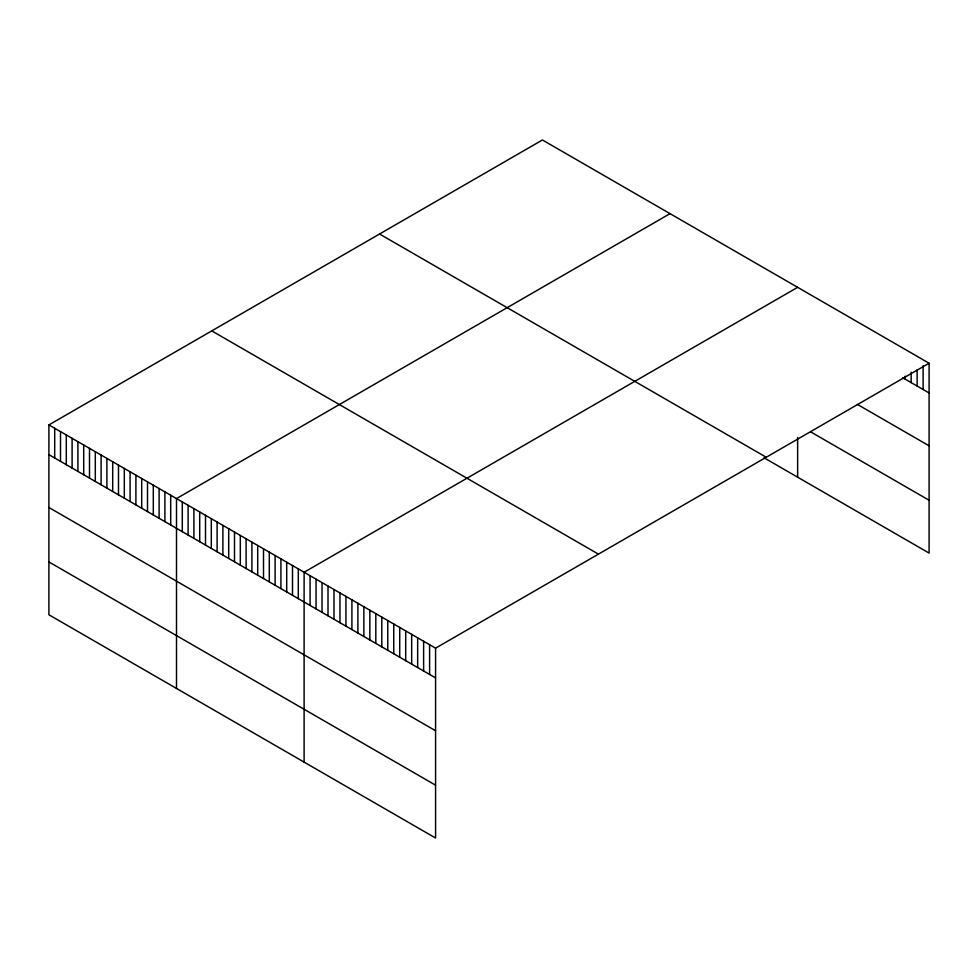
<?xml version="1.0" encoding="UTF-8"?>
<svg xmlns="http://www.w3.org/2000/svg" width="978" height="978" viewBox="0 0 978 978"><rect width="100%" height="100%" fill="white"/><g stroke="black" fill="none" stroke-linecap="round" stroke-linejoin="round"><path stroke-width="1.47" d="M929.1 363.229L435.577 648.157L435.577 838.024L48.9 614.771L48.9 424.917L542.423 139.976L929.1 363.229L929.1 553.083L763.989 457.765M670.028 213.644L176.505 498.584L176.505 688.451M797.632 287.324L304.109 572.252L304.109 762.119M902.804 377.789L929.1 392.96M857.388 404.403L929.1 445.809M810.774 431.934L929.1 500.247M379.562 234.011L766.239 457.252M211.761 330.882L598.438 554.135M48.9 424.917L435.577 648.157M48.9 454.648L435.577 677.901M48.9 507.496L435.577 730.737M48.9 561.934L435.577 785.175M923.122 365.723L923.122 389.513M917.144 369.708L917.144 386.065M911.178 372.202L911.178 382.618M905.2 376.188L905.2 379.158M797.632 437.557L797.632 477.191M429.599 644.71L429.599 674.453M423.621 641.262L423.621 670.994M417.655 637.803L417.655 667.546M411.677 634.355L411.677 664.099M405.699 630.908L405.699 660.651M399.721 627.46L399.721 657.192M393.743 624.001L393.743 653.744M387.765 620.553L387.765 650.297M381.799 617.106L381.799 646.849M375.821 613.658L375.821 643.402M369.843 610.211L369.843 639.942M363.865 606.751L363.865 636.495M357.887 603.304L357.887 633.047M351.909 599.856L351.909 629.6M345.943 596.409L345.943 626.14M339.965 592.949L339.965 622.693M333.987 589.502L333.987 619.245M328.009 586.054L328.009 615.798M322.031 582.607L322.031 612.35M316.053 579.159L316.053 608.891M310.087 575.7L310.087 605.443M298.302 568.903L298.302 598.646M292.508 565.553L292.508 595.296M286.701 562.203L286.701 591.947M280.906 558.854L280.906 588.597M275.111 555.504L275.111 585.247M269.305 552.167L269.305 581.898M263.51 548.817L263.51 578.548M257.703 545.467L257.703 575.211M251.908 542.118L251.908 571.861M246.101 538.768L246.101 568.511M240.307 535.418L240.307 565.162M234.5 532.069L234.5 561.812M228.705 528.719L228.705 558.462M222.898 525.369L222.898 555.113M217.104 522.02L217.104 551.763M211.309 518.67L211.309 548.413M205.502 515.32L205.502 545.064M199.708 511.983L199.708 541.714M193.901 508.633L193.901 538.365M188.106 505.284L188.106 535.015M182.299 501.934L182.299 531.677M170.698 495.235L170.698 524.978M164.903 491.885L164.903 521.629M159.108 488.535L159.108 518.279M153.302 485.186L153.302 514.929M147.507 481.836L147.507 511.58M141.7 478.486L141.7 508.23M135.905 475.137L135.905 504.88M130.098 471.787L130.098 501.531M124.304 468.45L124.304 498.181M118.497 465.1L118.497 494.831M112.702 461.75L112.702 491.482M106.895 458.401L106.895 488.144M101.101 455.051L101.101 484.795M95.306 451.702L95.306 481.445M89.499 448.352L89.499 478.095M83.705 445.002L83.705 474.746M77.898 441.653L77.898 471.396M72.103 438.303L72.103 468.046M66.296 434.953L66.296 464.697M60.502 431.604L60.502 461.347M54.695 428.254L54.695 457.997"/></g></svg>
